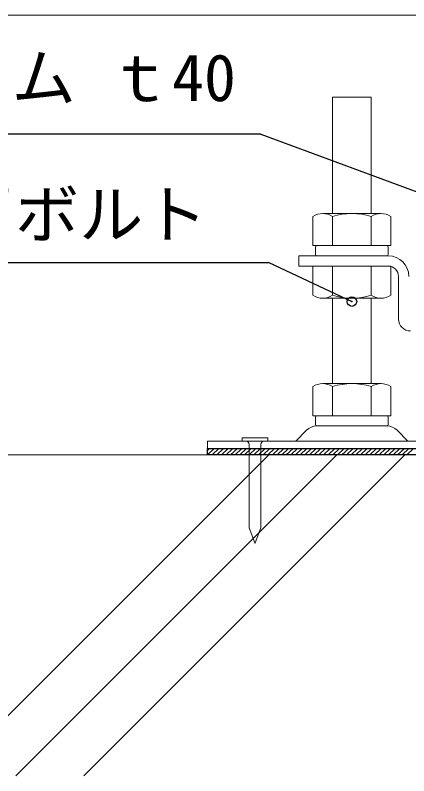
# Model space of a CAD drawing. Units: millimetres, scale not verified. Extents: x -1033 to 1029, y -737 to 700.
# Drawn here: x -539.9 to -417.3, y -160 to 77 of the extents above; entities that cross this region are included whole.
import ezdxf
from ezdxf.enums import TextEntityAlignment as Align

# ---------------------------------------------------------------- set-up
doc = ezdxf.new("R2010")
doc.units = ezdxf.units.MM
doc.header["$LTSCALE"] = 5
doc.header["$PDMODE"] = 32
doc.header["$PDSIZE"] = 3
doc.layers.add('0-1_中線', color=7, linetype='Continuous', lineweight=18)
doc.layers.add('0-2_太線１', color=3, linetype='Continuous')
doc.layers.add('0-6_文字', color=7, linetype='Continuous')
doc.styles.add('ＭＳ ゴシック', font='')
doc.styles.get('ＭＳ ゴシック').set_extended_font_data('MS Gothic')

msp = doc.modelspace()

# ---------------------------------------------------------------- linework, layer by layer
at = {"layer": '0-1_中線'}
for p, q in [((-680.012, 77.04), (-407.512, 77.04)), ((-429.007, 51.522), (-441.007, 51.522)), ((-441.007, 51.522), (-441.007, 15.243)), ((-429.007, 51.522), (-429.007, 15.243)), ((-447.131, 14.305), (-447.131, 5.243)), ((-444.1, 15.243), (-425.914, 15.243)), ((-441.069, 14.305), (-441.069, 5.243)), ((-440.286, 15.243), (-440.257, 15.272)), ((-428.945, 14.305), (-428.945, 5.243)), ((-422.883, 5.243), (-422.883, 14.305)), ((-424.157, 5.243), (-447.131, 5.243)), ((-446.357, 5.243), (-422.883, 5.243)), ((-446.357, 2.543), (-446.357, 4.743)), ((-423.657, 2.543), (-423.657, 4.743)), ((-423.668, 2.04), (-451.518, 2.04)), ((-451.518, 2.04), (-451.518, -1.16)), ((-424.157, 2.043), (-445.857, 2.043)), ((-423.668, -1.16), (-451.518, -1.16)), ((-441.069, -10.222), (-441.069, -1.16)), ((-428.945, -10.222), (-428.945, -1.16)), ((-420.468, -17.66), (-420.468, -4.36)), ((-425.914, -11.16), (-444.1, -11.16)), ((-441.007, -11.16), (-441.007, -37.757)), ((-429.007, -11.16), (-429.007, -37.757)), ((-444.1, -37.757), (-425.914, -37.757)), ((-447.131, -38.695), (-447.131, -47.757)), ((-441.069, -38.695), (-441.069, -47.757)), ((-428.945, -38.695), (-428.945, -47.757)), ((-422.883, -47.757), (-422.883, -38.695)), ((-447.131, -47.757), (-422.883, -47.757)), ((-446.357, -50.457), (-446.357, -48.257)), ((-424.157, -47.757), (-445.857, -47.757)), ((-445.007, -47.757), (-425.007, -47.757)), ((-423.657, -50.457), (-423.657, -48.257)), ((-445.913, -50.96), (-435.018, -50.96)), ((-424.112, -50.96), (-445.901, -50.96)), ((-424.157, -50.957), (-445.857, -50.957)), ((-424.123, -50.96), (-435.018, -50.96)), ((-449.165, -52.307), (-452.518, -55.66)), ((-420.871, -52.307), (-417.518, -55.66)), ((-469.197, -54.66), (-469.197, -55.66)), ((-467.047, -56.66), (-467.047, -82.66)), ((-463.347, -56.66), (-463.347, -82.66)), ((-408.239, -57.96), (-480.018, -57.96)), ((-680.012, -59.96), (-80.012, -59.96)), ((-460.925, -59.96), (-560.925, -159.96)), ((-439.712, -59.96), (-539.712, -159.96)), ((-418.498, -59.96), (-518.498, -159.96)), ((-465.291, -87.406), (-467.047, -82.66)), ((-465.104, -87.406), (-463.347, -82.66))]:
    msp.add_line(p, q, dxfattribs=at)
for points in [[(-422.883, -10.222), (-422.883, -1.16), (-447.131, -1.16), (-447.131, -10.222)], [(-408.239, -55.66), (-480.018, -55.66), (-480.018, -57.96)], [(-469.197, -54.66), (-461.197, -54.66), (-461.197, -55.66), (-465.197, -55.66), (-469.197, -55.66)]]:
    msp.add_lwpolyline(points, dxfattribs=at)
for centre, radius, start, end in [((-444.1, 9.875), 5.367, 55.61575, 124.38425), ((-435.007, -4.82), 20.062, 72.41205, 107.58795), ((-425.914, 9.875), 5.367, 55.61575, 124.38425), ((-445.857, 4.743), 0.5, 90, 180), ((-424.157, 4.743), 0.5, 0, 90), ((-445.857, 2.543), 0.5, 180, 270), ((-424.157, 2.543), 0.5, 270, 0), ((-423.668, -4.36), 6.4, 0, 90), ((-423.668, -4.36), 3.2, 0, 90), ((-444.1, -5.793), 5.367, 235.61575, 304.38425), ((-435.007, 8.902), 20.062, 252.41205, 287.58795), ((-425.914, -5.793), 5.367, 235.61575, 304.38425), ((-416.768, -17.66), 3.7, 180, 270), ((-444.1, -43.125), 5.367, 55.61575, 124.38425), ((-435.007, -57.82), 20.062, 72.41205, 107.58795), ((-425.914, -43.125), 5.367, 55.61575, 124.38425), ((-445.857, -48.257), 0.5, 90, 180), ((-424.157, -48.257), 0.5, 0, 90), ((-445.913, -55.56), 4.6, 90, 135), ((-445.857, -50.457), 0.5, 180, 270), ((-424.157, -50.457), 0.5, 270, 0), ((-424.123, -55.56), 4.6, 45, 90), ((-468.047, -56.66), 1, 0, 90), ((-462.347, -56.66), 1, 90, 180), ((-465.197, -87.372), 0.1, 200.30446, 339.69553)]:
    msp.add_arc(centre, radius, start, end, dxfattribs=at)
at = {"layer": '0-2_太線１'}
for p, q in [((-480.018, -59.96), (-480.018, -57.96)), ((-477.93, -57.96), (-480.018, -59.96)), ((-479.375, -57.96), (-480.018, -58.575)), ((-480.018, -57.96), (-408.239, -57.96)), ((-476.484, -57.96), (-478.572, -59.96)), ((-475.038, -57.96), (-477.126, -59.96)), ((-473.592, -57.96), (-475.681, -59.96)), ((-472.147, -57.96), (-474.235, -59.96)), ((-470.701, -57.96), (-472.789, -59.96)), ((-469.255, -57.96), (-471.343, -59.96)), ((-467.809, -57.96), (-469.898, -59.96)), ((-466.364, -57.96), (-468.452, -59.96)), ((-464.918, -57.96), (-467.006, -59.96)), ((-463.472, -57.96), (-465.56, -59.96)), ((-462.026, -57.96), (-464.115, -59.96)), ((-460.581, -57.96), (-462.669, -59.96)), ((-459.135, -57.96), (-461.223, -59.96)), ((-457.689, -57.96), (-459.777, -59.96)), ((-456.243, -57.96), (-458.332, -59.96)), ((-454.798, -57.96), (-456.886, -59.96)), ((-453.352, -57.96), (-455.44, -59.96)), ((-451.906, -57.96), (-453.994, -59.96)), ((-450.46, -57.96), (-452.549, -59.96)), ((-449.015, -57.96), (-451.103, -59.96)), ((-447.569, -57.96), (-449.657, -59.96)), ((-446.123, -57.96), (-448.211, -59.96)), ((-444.678, -57.96), (-446.766, -59.96)), ((-443.232, -57.96), (-445.32, -59.96)), ((-441.786, -57.96), (-443.874, -59.96)), ((-440.34, -57.96), (-442.428, -59.96)), ((-438.895, -57.96), (-440.983, -59.96)), ((-437.449, -57.96), (-439.537, -59.96)), ((-436.003, -57.96), (-438.091, -59.96)), ((-434.557, -57.96), (-436.646, -59.96)), ((-433.112, -57.96), (-435.2, -59.96)), ((-431.666, -57.96), (-433.754, -59.96)), ((-430.22, -57.96), (-432.308, -59.96)), ((-428.774, -57.96), (-430.863, -59.96)), ((-427.329, -57.96), (-429.417, -59.96)), ((-425.883, -57.96), (-427.971, -59.96)), ((-424.437, -57.96), (-426.525, -59.96)), ((-422.991, -57.96), (-425.08, -59.96)), ((-421.546, -57.96), (-423.634, -59.96)), ((-420.1, -57.96), (-422.188, -59.96)), ((-418.654, -57.96), (-420.742, -59.96)), ((-417.208, -57.96), (-419.297, -59.96)), ((-415.763, -57.96), (-417.851, -59.96)), ((-408.239, -59.96), (-480.018, -59.96))]:
    msp.add_line(p, q, dxfattribs=at)
at = {"layer": '0-6_文字'}
for p, q in [((-463.415, 39.958), (-673.476, 39.958)), ((-463.415, 39.958), (-409.212, 19.94)), ((-599.979, 0.017), (-460.849, 0.017)), ((-460.849, 0.017), (-435.007, -12.184))]:
    msp.add_line(p, q, dxfattribs=at)
msp.add_point((-435.007, -12.184), dxfattribs=at)

# ---------------------------------------------------------------- texts
at = {"layer": '0-1_中線', "style": 'ＭＳ ゴシック'}
msp.add_text('1/2"ボルト', height=14.66, dxfattribs=at).set_placement((-579.915, 3.263), align=Align.BOTTOM_LEFT)
at = {"layer": '0-6_文字', "style": 'ＭＳ ゴシック'}
msp.add_text('クッションゴム ｔ40', height=14.66, dxfattribs=at).set_placement((-661.031, 45.879), align=Align.BOTTOM_LEFT)

doc.saveas('drawing.dxf')
